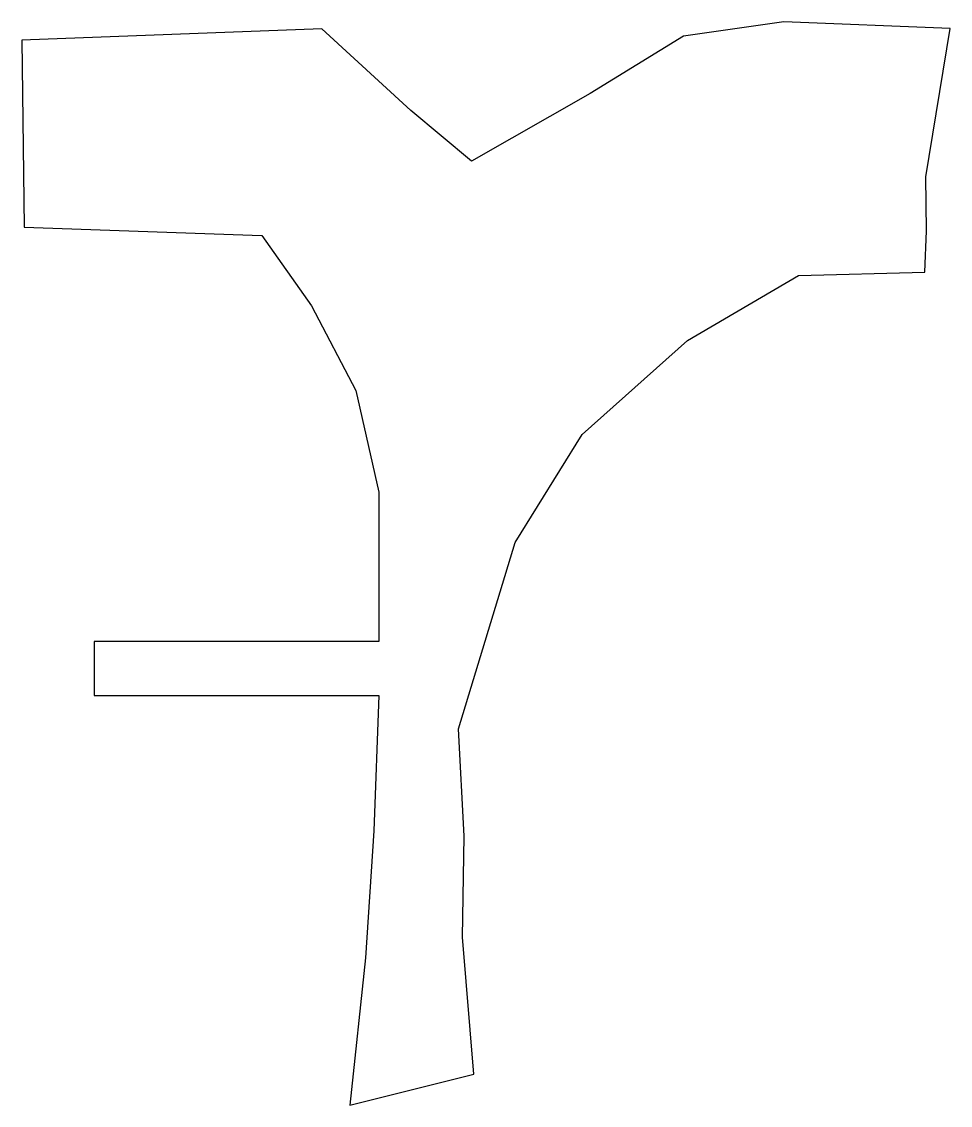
# Model space of a CAD drawing. Extents: x -103 to 105, y -151 to 91.
import ezdxf

# ---------------------------------------------------------------- set-up
doc = ezdxf.new("R2010")
doc.units = 0

msp = doc.modelspace()

# ---------------------------------------------------------------- linework, layer by layer
at = {"layer": 'Layer 1', "color": 4}
for p, q in [((67.615997, 91.216346), (45.193921, 88.00164)), ((104.926878, 89.682821), (67.615997, 91.216346)), ((-35.770326, 89.58837), (-102.998103, 87.082228)), ((-15.850289, 71.330333), (-35.770326, 89.58837)), ((45.193921, 88.00164), (24.309073, 75.133218)), ((99.416068, 56.475056), (104.926878, 89.682821)), ((-102.998103, 87.082228), (-102.408623, 45.211287)), ((24.309073, 75.133218), (-2.277527, 59.984094)), ((-2.277527, 59.984094), (-15.850289, 71.330333)), ((99.607006, 44.363763), (99.416068, 56.475056)), ((-102.408623, 45.211287), (-49.253956, 43.323396)), ((99.22777, 35.103346), (99.607006, 44.363763)), ((-49.253956, 43.323396), (-38.090286, 27.597432)), ((46.116469, 19.799253), (70.909959, 34.404375)), ((70.909959, 34.404375), (99.22777, 35.103346)), ((-38.090286, 27.597432), (-28.145489, 8.586246)), ((22.527587, -1.264636), (46.116469, 19.799253)), ((-28.145489, 8.586246), (-23.042566, -14.126463)), ((7.490797, -25.418033), (22.527587, -1.264636)), ((-23.042566, -14.126463), (-23.042566, -47.587435)), ((-5.170836, -67.121164), (7.490797, -25.418033)), ((-23.042566, -47.587435), (-86.754233, -47.587435)), ((-86.754233, -47.587435), (-86.754233, -59.687713)), ((-86.754233, -59.687713), (-23.042566, -59.687713)), ((-23.042566, -59.687713), (-24.182916, -90.017345)), ((-3.930747, -91.157692), (-5.170836, -67.121164)), ((-24.182916, -90.017345), (-25.986906, -118.454169)), ((-4.265704, -113.820814), (-3.930747, -91.157692)), ((-1.749786, -144.466365), (-4.265704, -113.820814)), ((-25.986906, -118.454169), (-29.501425, -151.452353)), ((-29.501425, -151.452353), (-1.749786, -144.466365))]:
    msp.add_line(p, q, dxfattribs=at)

doc.saveas('drawing.dxf')
